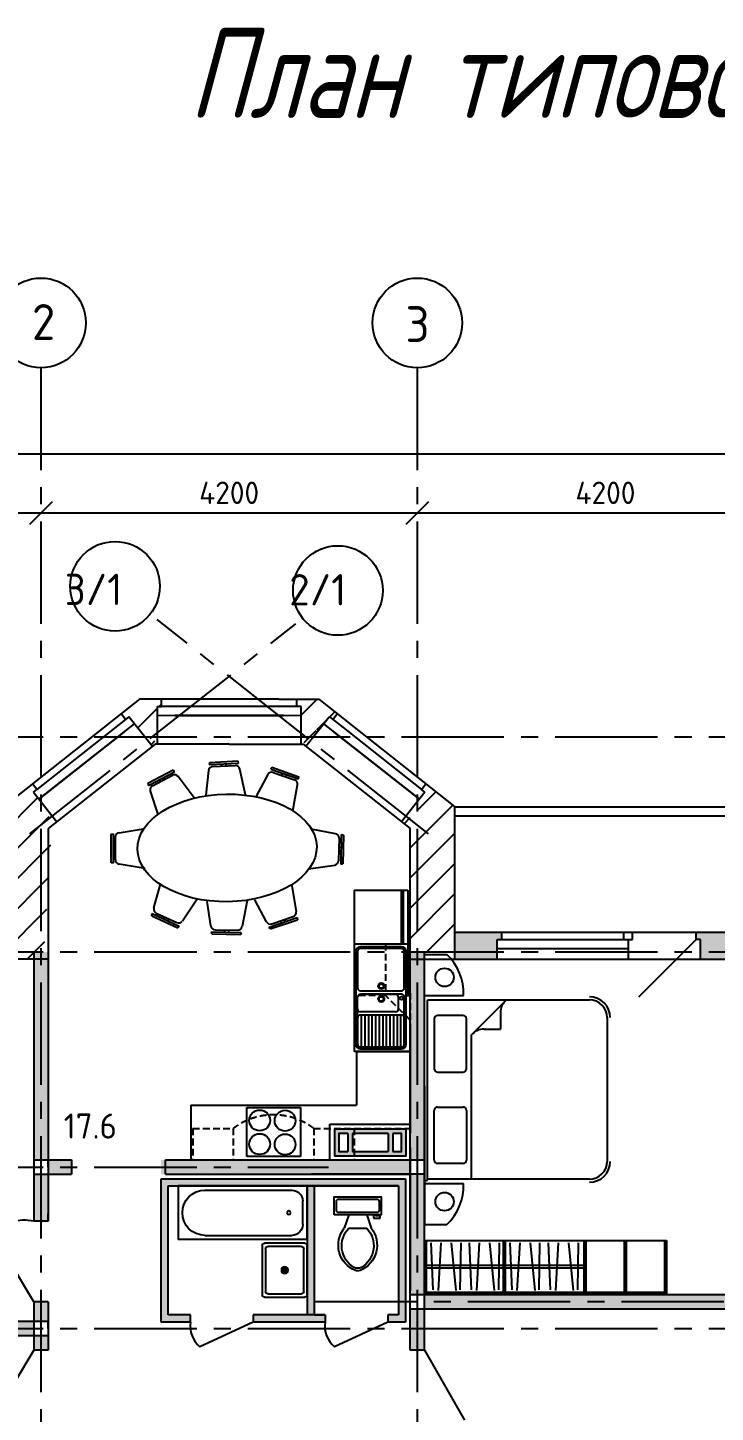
# Model space of a CAD drawing. Header units: millimetres. Extents: x -257254 to 390979, y -202328 to 355504.
# Drawn here: x 79481 to 87155, y 99340 to 114788 of the extents above; entities that cross this region are included whole.
import ezdxf

# ---------------------------------------------------------------- set-up
doc = ezdxf.new("R2010")
doc.units = ezdxf.units.MM
for name, pattern in [('CENTER2', [28.575, 19.05, -3.175, 3.175, -3.175]), ('DASHED', [70, 50, -20]), ('DASHED2', [0.375, 0.25, -0.125])]:
    doc.linetypes.add(name, pattern=pattern)
doc.layers.get('0').update_dxf_attribs({"lineweight": 25})
for name, color, linetype in [('MEBEL', 7, 'DASHED'), ('МЕБЕЛЬ', 104, 'Continuous'), ('Окна', 4, 'Continuous'), ('оси', 1, 'CENTER2')]:
    doc.layers.add(name, color=color, linetype=linetype)
doc.layers.add('Аннотации', color=3, linetype='Continuous', lineweight=15)
doc.styles.add('ATTR', font='romans.shx', dxfattribs={"width": 0.8, "height": 1})
doc.styles.get("Standard").update_dxf_attribs({"font": 'GOST_Common.ttf'})
doc.dimstyles.new('ISO-25', dxfattribs={"dimtxt": 250, "dimasz": 250, "dimexe": 1.25, "dimexo": 0.625, "dimgap": 100, "dimtad": 1, "dimdec": 0, "dimtxsty": 'Standard', "dimblk": 'OBLIQUE', "dimcen": 2.5, "dimadec": 0, "dimazin": 0, "dimtfac": 1, "dimtdec": 0, "dimtmove": 0, "dimatfit": 3, "dimfxl": 1, "dimarcsym": 0})

# ---------------------------------------------------------------- blocks, each defined once
blk = doc.blocks.new('_Oblique')
at = {"color": 0, "linetype": 'ByBlock', "lineweight": -2}
blk.add_line((-0.5, -0.5), (0.5, 0.5), dxfattribs=at)
blk = doc.blocks.new('*D8')
at = {"color": 0, "lineweight": -2, "ltscale": 50, "transparency": 16777216}
for p, q in [((75429, 109375), (75429, 109376)), ((75429, 109374), (79629, 109374)), ((79629, 109375), (79629, 109376))]:
    blk.add_line(p, q, dxfattribs=at)
at = {"color": 0, "lineweight": -2, "ltscale": 50, "transparency": 16777216, "xscale": 250, "yscale": 250, "zscale": 250, "rotation": 180}
blk.add_blockref('_Oblique', (75429, 109374), dxfattribs=at)
at = {"color": 0, "lineweight": -2, "ltscale": 50, "transparency": 16777216, "xscale": 250, "yscale": 250, "zscale": 250}
blk.add_blockref('_Oblique', (79629, 109374), dxfattribs=at)
at = {"color": 0, "ltscale": 50, "transparency": 16777216, "insert": (77529, 109599), "char_height": 250, "attachment_point": 5}
blk.add_mtext('4200', dxfattribs=at)
blk = doc.blocks.new('*D9')
at = {"color": 0, "lineweight": -2, "ltscale": 50, "transparency": 16777216}
for p, q in [((79629, 109375), (79629, 109376)), ((79629, 109374), (83829, 109374)), ((83829, 109375), (83829, 109376))]:
    blk.add_line(p, q, dxfattribs=at)
at = {"color": 0, "lineweight": -2, "ltscale": 50, "transparency": 16777216, "xscale": 250, "yscale": 250, "zscale": 250, "rotation": 180}
blk.add_blockref('_Oblique', (79629, 109374), dxfattribs=at)
at = {"color": 0, "lineweight": -2, "ltscale": 50, "transparency": 16777216, "xscale": 250, "yscale": 250, "zscale": 250}
blk.add_blockref('_Oblique', (83829, 109374), dxfattribs=at)
at = {"color": 0, "ltscale": 50, "transparency": 16777216, "insert": (81729, 109599), "char_height": 250, "attachment_point": 5}
blk.add_mtext('4200', dxfattribs=at)
blk = doc.blocks.new('*D10')
at = {"color": 0, "lineweight": -2, "ltscale": 50, "transparency": 16777216}
for p, q in [((83829, 109375), (83829, 109376)), ((83829, 109374), (88029, 109374)), ((88029, 109375), (88029, 109376))]:
    blk.add_line(p, q, dxfattribs=at)
at = {"color": 0, "lineweight": -2, "ltscale": 50, "transparency": 16777216, "xscale": 250, "yscale": 250, "zscale": 250, "rotation": 180}
blk.add_blockref('_Oblique', (83829, 109374), dxfattribs=at)
at = {"color": 0, "lineweight": -2, "ltscale": 50, "transparency": 16777216, "xscale": 250, "yscale": 250, "zscale": 250}
blk.add_blockref('_Oblique', (88029, 109374), dxfattribs=at)
at = {"color": 0, "ltscale": 50, "transparency": 16777216, "insert": (85929, 109599), "char_height": 250, "attachment_point": 5}
blk.add_mtext('4200', dxfattribs=at)
blk = doc.blocks.new('Tank Toilet 3 PV')
for p, q in [((9.5, -6), (9.5, -2)), ((-10, -8.5), (-8, -8.5)), ((-10, -9.5), (-10, -8.5)), ((-7, -9.5), (-10, -9.5)), ((-8, -8.5), (-8, -8)), ((-7, -8), (-7, -9.5)), ((-4, -8), (-6, -14)), ((4, -8), (6, -14)), ((4, -14), (-4, -14))]:
    blk.add_line(p, q)
blk.add_lwpolyline([(10.5, -8), (10.5, 0), (-10.5, 0), (-10.5, -8)], close=True)
for points in [[(-9.5, -2), (-9.5, -6)], [(8.5, -1), (-8.5, -1)], [(-8.5, -7), (8.5, -7)]]:
    blk.add_lwpolyline(points)
for centre, radius, start, end in [((-8.62, -1.88), 0.884, 81.8699, 188.1301), ((-8.62, -6.12), 0.884, 171.8699, 278.1301), ((8.62, -1.88), 0.884, 351.8699, 98.1301), ((8.62, -6.12), 0.884, 261.8699, 8.1301), ((3.52, -21.58), 12.17, 141.46911, 247.97143), ((4.2, -21.82), 11.33, 136.36773, 238.94682), ((-3.52, -21.58), 12.17, 292.02843, 38.53071), ((-4.2, -21.82), 11.33, 301.05301, 43.63209), ((0, -27.88), 4, 245.73182, 294.26817), ((0, -29), 4, 254.86053, 285.13947)]:
    blk.add_arc(centre, radius, start, end)
at = {"style": 'ATTR', "width": 0.8, "flags": 9}
blk.add_attdef('ESTCODE', (0, 0), '', height=0.000000846, dxfattribs=at)
blk = doc.blocks.new('A$C441F25BF')
at = {"layer": 'MEBEL', "linetype": 'ByBlock'}
for p, q in [((26, -1765), (26, 35)), ((26, 35), (776, 35)), ((776, -1765), (776, 35)), ((86, -340), (86, -1555)), ((716, -340), (716, -1555)), ((566, -1705), (236, -1705)), ((776, -1765), (26, -1765))]:
    blk.add_line(p, q, dxfattribs=at)
blk.add_circle((401, -1509), 25, dxfattribs=at)
for centre, radius, start, end in [((401, -340), 315, 0.001, 180.001), ((236, -1555), 150, 180.001, 270.001), ((566, -1555), 150, 270.001, 0.001)]:
    blk.add_arc(centre, radius, start, end, dxfattribs=at)
blk = doc.blocks.new('Utility Sink')
for p, q in [((-0.999995, -10), (1.000005, -10)), ((0.000005, -11), (0.000005, -9))]:
    blk.add_line(p, q)
for points in [[(-10.999995, 0), (10.999995, 0)], [(-11.999995, -19), (-11.999995, -1)], [(-10.499995, -17.5), (-10.499995, -2.5)], [(-9.499995, -1.5), (9.499995, -1.5)], [(10.499995, -2.5), (10.499995, -17.5)], [(11.999995, -1), (11.999995, -19)], [(9.499995, -18.5), (-9.499995, -18.5)], [(10.999995, -20), (-10.999995, -20)]]:
    blk.add_lwpolyline(points)
for radius in [1.5, 1]:
    blk.add_circle((0.000005, -10), radius)
for centre, start, end in [((-11.124995, -0.875), 81.8699, 188.1301), ((11.124995, -0.875), 351.8699, 98.1301), ((-9.624995, -2.375), 81.8699, 188.1301), ((9.624995, -2.375), 351.8699, 98.1301), ((-9.624995, -17.625), 171.8699, 278.1301), ((9.624995, -17.625), 261.8699, 8.130102), ((-11.124995, -19.125), 171.8699, 278.1301), ((11.124995, -19.125), 261.8699, 8.130102)]:
    blk.add_arc(centre, 0.883883, start, end)
at = {"style": 'ATTR', "width": 0.8, "flags": 9}
blk.add_attdef('ESTCODE', (0, 0), '', height=0.000048, dxfattribs=at)
blk = doc.blocks.new('вентблок')
for p, q in [((-250, 250), (-250, 50)), ((-200, 250), (-200, 50)), ((200, 250), (200, 50)), ((250, 250), (250, 50))]:
    blk.add_line(p, q)
blk.add_lwpolyline([(400, 300), (-400, 300), (-400, 0), (400, 0)], close=True)
for points in [[(-250, 250), (-350, 250), (-350, 50), (-250, 50)], [(200, 250), (-200, 250)], [(250, 50), (350, 50), (350, 250), (250, 250)], [(-200, 50), (200, 50)]]:
    blk.add_lwpolyline(points)
blk = doc.blocks.new('*D68')
at = {"color": 0, "lineweight": -2, "transparency": 16777216}
for p, q in [((75429, 110034), (75429, 110033)), ((75429, 110034), (101829, 110034)), ((101829, 109883), (101829, 110036))]:
    blk.add_line(p, q, dxfattribs=at)
at = {"color": 0, "lineweight": -2, "transparency": 16777216, "xscale": 250, "yscale": 250, "zscale": 250, "rotation": 180}
blk.add_blockref('_Oblique', (75429, 110034), dxfattribs=at)
at = {"color": 0, "lineweight": -2, "transparency": 16777216, "xscale": 250, "yscale": 250, "zscale": 250}
blk.add_blockref('_Oblique', (101829, 110034), dxfattribs=at)
at = {"color": 0, "transparency": 16777216, "insert": (88629, 110259), "char_height": 250, "attachment_point": 5}
blk.add_mtext('26400', dxfattribs=at)

msp = doc.modelspace()

# ---------------------------------------------------------------- hatches: boundary and pattern name
h = msp.add_hatch()
h.set_pattern_fill('LINE', color=256, scale=75, angle=45)
h.paths.add_polyline_path([(84269.1248, 96076.14076), (83829.02596, 96076.14076), (83829.02596, 95656.14076), (84319.02935, 95656.14076), (84319.04756, 95736.2669), (84269.04756, 95736.27826)])
h.paths.add_polyline_path([(84269.14298, 96156.14076), (83829.02596, 96156.14076), (83829.02596, 96076.14076), (84269.1248, 96076.14076)])
h.paths.add_polyline_path([(88029.02596, 96076.14076), (85179.12483, 96076.14076), (85179.04754, 95736.07144), (85129.04754, 95736.08281), (85129.02937, 95656.14076), (88029.02596, 95656.14076)])
h.paths.add_polyline_path([(88029.02596, 96156.14076), (85179.14301, 96156.14076), (85179.12483, 96076.14076), (88029.02596, 96076.14076)])
h.paths.add_polyline_path([(88641.31346, 96076.14076), (88029.02596, 96076.14076), (88029.02596, 95656.14076), (88641.31346, 95656.14076)])
h.paths.add_polyline_path([(88641.31346, 96156.14076), (88029.02596, 96156.14076), (88029.02596, 96076.14076), (88641.31346, 96076.14076)])
h.paths.add_polyline_path([(89829.02596, 96076.14076), (89541.31346, 96076.14076), (89541.31346, 95656.14076), (89829.02596, 95656.14076)])
h.paths.add_polyline_path([(90226.71928, 96076.14076), (89829.02596, 96076.14076), (89829.02596, 95656.14076), (90226.71928, 95656.14076)])
h.paths.add_polyline_path([(89829.02596, 96156.14076), (89541.31346, 96156.14076), (89541.31346, 96076.14076), (89829.02596, 96076.14076)])
h.paths.add_polyline_path([(90226.71928, 96156.14076), (89829.02596, 96156.14076), (89829.02596, 96076.14076), (90226.71928, 96076.14076)])
h.paths.add_polyline_path([(79756.60777, 105928.96897), (79543.96164, 106258.25342), (79583.19033, 106289.25519), (79533.41597, 106352.23814), (79209.02596, 106096.14076), (79209.02596, 104396.14076), (79661.44414, 104396.14076)])
h.paths.add_polyline_path([(80924.00783, 107216.15399), (80974.00783, 107216.14263), (80974.02601, 107296.14262), (80729.18573, 107296.2669), (80522.32176, 107133.0485), (80571.75307, 107070.49964), (80620.68613, 107089.2218), (80725.28447, 106956.86626), (80923.93055, 106876.14076), (80923.95264, 106973.3203)])
h.paths.add_polyline_path([(80923.93055, 106876.14076), (80715.5801, 106969.14588), (80870.41467, 106773.22297)])
h.paths.add_polyline_path([(82729.18573, 107296.01462), (82484.02586, 107295.96917), (82484.00768, 107215.96917), (82534.01677, 107215.95781), (82533.94275, 106970.25072), (82453.19725, 106876.14076), (82732.76744, 106956.86626), (82837.36578, 107089.2218), (82886.19019, 107070.36215), (82935.6215, 107132.91101)])
h.paths.add_polyline_path([(82742.47181, 106969.14588), (82533.93045, 106876.14076), (82586.46825, 106771.74376)])
h.paths.add_polyline_path([(84249.02596, 106096.14076), (83924.63594, 106352.23814), (83874.86158, 106289.25519), (83914.09027, 106258.25342), (83749.02596, 106150.61564), (83749.02596, 104476.14076), (84249.02596, 104476.14076)])
h.paths.add_polyline_path([(83829.02596, 106150.61564), (83653.86233, 105928.96897), (83749.02596, 105853.83979), (83829.02596, 105790.30438)])
h.paths.add_polyline_path([(88029.02596, 106150.61564), (87943.96164, 106258.25342), (87983.19033, 106289.25519), (87933.41597, 106352.23814), (87609.02596, 106096.14076), (87609.02596, 104396.14076), (88029.02596, 104396.14076)])
h.paths.add_polyline_path([(88029.02596, 106150.61564), (88029.02596, 105793.15046), (88202.98824, 105930.4891)])
h.paths.add_polyline_path([(88109.02596, 105856.30835), (88029.02596, 105793.15046), (88029.02596, 104476.14076), (88109.02596, 104476.14076)])
h.paths.add_polyline_path([(89324.01696, 107216.32372), (89374.00783, 107216.14263), (89374.02601, 107296.14262), (89129.18573, 107296.2669), (88922.43041, 107132.91101), (88971.86172, 107070.36215), (89010.98176, 107101.50141), (89115.5801, 106969.14588), (89323.93055, 106876.14076), (89323.94356, 106973.38678)])
h.paths.add_polyline_path([(89323.93055, 106876.14076), (89115.5801, 106969.14588), (89270.38232, 106773.2639)])
h.paths.add_polyline_path([(91129.18573, 107296.01462), (90884.02586, 107295.96917), (90884.00768, 107215.96917), (90933.99764, 107215.95781), (90933.9223, 106796.09531), (90929.80134, 106796.12169), (90938.04137, 106876.12169), (91132.76744, 106956.86626), (91237.36578, 107089.2218), (91286.29884, 107070.49964), (91335.73015, 107133.0485)])
h.paths.add_polyline_path([(91142.47181, 106969.14588), (90854.11139, 106876.14076), (90986.46825, 106771.74376)])
h.paths.add_polyline_path([(92649.02596, 106096.14076), (92324.63594, 106352.23814), (92274.86158, 106289.25519), (92314.09027, 106258.25342), (92229.02596, 106150.61564), (92229.02596, 104476.14076), (92649.02596, 104476.14076)])
h.paths.add_polyline_path([(92229.02596, 106150.61564), (92053.86233, 105928.96897), (92149.02596, 105853.83979), (92149.02596, 105847.33451), (92229.02596, 105784.17661)])
h.paths.add_polyline_path([(92229.02596, 105784.17661), (92149.02596, 105847.33451), (92149.02596, 104476.14076), (92229.02596, 104476.14076)])
h.paths.add_polyline_path([(98349.02596, 106016.14076), (98399.02596, 106016.14076), (98399.02596, 106096.14076), (96429.02596, 106096.14076), (96429.02596, 105676.14076), (98349.02596, 105676.14076)])
h.paths.add_polyline_path([(100629.02596, 106096.14076), (99809.02596, 106096.14076), (99809.02596, 106016.14076), (99859.02596, 106016.14076), (99859.02596, 105676.14076), (100629.02596, 105676.14076)])
h.paths.add_polyline_path([(101829.02596, 106096.14076), (100629.02596, 106096.14076), (100629.02596, 105676.14076), (101829.02596, 105676.14076)])
h.paths.add_polyline_path([(98349.02596, 105676.14076), (96429.02596, 105676.14076), (96429.02596, 105596.14076), (98349.02596, 105596.14076)])
h.paths.add_polyline_path([(101829.02596, 105676.14076), (100629.02596, 105676.14076), (100629.02596, 105597.83062), (101750.72754, 105597.83062), (101829.02596, 105597.56509)])
h.paths.add_polyline_path([(100629.02596, 105676.14076), (99859.02596, 105676.14076), (99859.02596, 105597.83062), (100629.02596, 105597.83062)])
h.paths.add_polyline_path([(102249.02596, 106096.14076), (101829.02596, 106096.14076), (101829.02596, 105676.14076), (102249.02596, 105676.14076)])
h.paths.add_polyline_path([(102249.02596, 105676.14076), (101829.02596, 105676.14076), (101829.02596, 105597.56509), (101829.02596, 105596.14076), (102249.02596, 105596.14076)])
h.paths.add_polyline_path([(102249.02596, 105596.14076), (101829.02596, 105596.14076), (101829.02596, 104476.14076), (102249.02596, 104476.14076)])
h.paths.add_polyline_path([(101829.02596, 105596.14076), (101749.02596, 105596.14076), (101749.02882, 104476.14076), (101829.02596, 104476.14076)])
h.paths.add_polyline_path([(102249.02596, 104476.14076), (101829.02596, 104476.14076), (101829.02596, 104096.05804), (102169.02596, 104096.05804), (102169.02596, 104046.05804), (102249.02596, 104046.05804)])
h.paths.add_polyline_path([(101829.02596, 104476.14076), (101749.02882, 104476.14076), (101749.0298, 104096.05804), (101829.02596, 104096.05804)])
h.paths.add_polyline_path([(102249.02596, 102036.05804), (102169.02596, 102036.05804), (102169.02596, 101986.05804), (101829.02596, 101986.05804), (101829.02596, 100276.14076), (102249.02596, 100276.14076)])
h.paths.add_polyline_path([(101829.02596, 101986.05804), (101749.0352, 101986.05804), (101749.03958, 100276.14076), (101829.02596, 100276.14076)])
h.paths.add_polyline_path([(102249.02596, 96496.14076), (100629.02596, 96496.14076), (100629.02596, 96076.14076), (102304.7226, 96076.14076), (102409.64482, 96159.6608), (102440.78451, 96120.5415), (102505.1206, 96171.75422)])
h.paths.add_polyline_path([(101946.34822, 96076.14076), (100629.02596, 96076.14076), (100629.02596, 95996.14076), (102009.50611, 95996.14076)])
h.paths.add_polyline_path([(102249.02596, 88096.14076), (100549.02596, 88096.14076), (100549.02596, 87676.14076), (102304.7226, 87676.14076), (102409.64482, 87759.6608), (102440.78451, 87720.5415), (102505.1206, 87771.75422)])
h.paths.add_polyline_path([(101947.32502, 87676.14076), (100549.02596, 87676.14076), (100549.02596, 87596.14076), (102006.72498, 87596.14076), (102082.94196, 87499.59926), (102085.24966, 87501.43622)])
h.paths.add_polyline_path([(103284.81847, 86782.39757), (103223.97279, 86733.96328), (103255.7447, 86695.90254), (103121.54533, 86589.07735), (103029.04309, 86381.39591), (103127.56161, 86381.37352), (103369.20895, 86381.3186), (103368.96475, 86331.31865), (103448.83861, 86331.3005), (103449.02596, 86576.14076)])
h.paths.add_polyline_path([(103121.08747, 86589.65671), (102927.08682, 86435.22859), (103029.04309, 86381.39591), (102948.91306, 86381.41412)])
h.paths.add_polyline_path([(103029.04309, 86381.39591), (103029.07144, 86381.3959), (103127.56161, 86381.37352)], flags=17)
h.paths.add_polyline_path([(103449.02596, 84576.14077), (103448.96139, 84821.29148), (103368.83525, 84821.32788), (103368.84303, 84771.31878), (102948.84304, 84771.41424), (103029.02596, 84771.39602), (103029.02596, 84826.14076), (103029.02596, 84749.72199), (103121.70078, 84563.40087), (103255.90014, 84456.57568), (103225.03236, 84417.80044), (103285.87804, 84369.36615)])
h.paths.add_polyline_path([(103029.02596, 84749.72199), (103029.02596, 84771.39602), (102927.24227, 84717.24964), (103121.24292, 84562.82152)])
h.paths.add_polyline_path([(102505.1206, 83380.52731), (102440.78451, 83431.74003), (102409.64482, 83392.62073), (102304.7226, 83476.14076), (100548.53891, 83476.14076), (100548.53891, 83056.14076), (102249.02596, 83056.14076)])
h.paths.add_polyline_path([(102085.24966, 83650.8453), (101947.32502, 83476.14076), (102304.7226, 83476.14076)])
h.paths.add_polyline_path([(102085.24966, 83650.8453), (102082.94196, 83652.68227), (102006.72498, 83556.14076), (100629.02596, 83556.14076), (100629.02596, 83476.14076), (101947.32502, 83476.14076)])
h.paths.add_polyline_path([(100629.02596, 79276.14076), (98229.02596, 79276.14076), (98229.02596, 78856.14076), (100629.02596, 78856.14076)])
h.paths.add_polyline_path([(98229.02596, 79276.14076), (96429.02596, 79276.14076), (96429.02596, 78856.14076), (98229.02596, 78856.14076)])
h.paths.add_polyline_path([(96429.02596, 79276.14076), (94329.02596, 79276.14076), (94329.02596, 78856.14076), (96429.02596, 78856.14076)])
h.paths.add_polyline_path([(94329.02596, 79276.14076), (92229.02596, 79276.14076), (92229.02596, 78856.14076), (94329.02596, 78856.14076)])
h.paths.add_polyline_path([(92229.02596, 79276.14076), (92009.02596, 79276.14076), (92009.02596, 78856.14076), (92229.02596, 78856.14076)])
h.paths.add_polyline_path([(92229.02596, 79356.14076), (92009.02596, 79356.14076), (92009.02596, 79276.14076), (92229.02596, 79276.14076)])
h.paths.add_polyline_path([(94329.02596, 79356.14076), (93429.02596, 79356.14076), (92229.02596, 79356.14076), (92229.02596, 79276.14076), (94329.02596, 79276.14076)])
h.paths.add_polyline_path([(96429.02596, 79356.14076), (94329.02596, 79356.14076), (94329.02596, 79276.14076), (96429.02596, 79276.14076)])
h.paths.add_polyline_path([(98229.02596, 79356.14076), (97748.89825, 79356.14076), (96509.02596, 79356.14076), (96429.02596, 79356.14076), (96429.02596, 79276.14076), (98229.02596, 79276.14076)])
h.paths.add_polyline_path([(100629.02596, 79356.14076), (98229.02596, 79356.14076), (98229.02596, 79276.14076), (100629.02596, 79276.14076)])
h = msp.add_hatch()
h.set_pattern_fill('AR-SAND', color=256, scale=5)
h.paths.add_polyline_path([(75429.02596, 104776.14076), (75509.02596, 104776.14076), (75509.02596, 104476.14076), (75429.02596, 104476.14076)])
h.paths.add_polyline_path([(76320.87311, 104616.14076), (76370.87311, 104616.14076), (76370.87311, 104696.14076), (75429.02596, 104696.14076), (75429.02596, 104396.14076), (76320.87311, 104396.14076)])
h.paths.add_polyline_path([(79209.02596, 104696.14076), (78540.87311, 104696.14076), (78540.87311, 104616.14076), (78590.87311, 104616.14076), (78590.87311, 104396.14076), (79209.02596, 104396.14076)])
h.paths.add_polyline_path([(84720.87311, 104616.14076), (84770.87311, 104616.14076), (84770.87311, 104696.14076), (84249.02596, 104696.14076), (84249.02596, 104396.14076), (84720.87311, 104396.14076)])
h.paths.add_polyline_path([(87609.02596, 104696.14076), (86940.87311, 104696.14076), (86940.87311, 104616.14076), (86990.87311, 104616.14076), (86990.87311, 104396.14076), (87609.02596, 104396.14076)])
h.paths.add_polyline_path([(93139.02596, 104616.14076), (93189.02596, 104616.14076), (93189.02596, 104696.14076), (92649.02596, 104696.14076), (92649.02596, 104476.14076), (93139.02596, 104476.14076)])
h.paths.add_polyline_path([(96349.02596, 104696.14076), (95359.02596, 104696.14076), (95359.02596, 104616.14076), (95409.02596, 104616.14076), (95409.02596, 104401.14076), (96349.02596, 104391.14076)])
h.paths.add_polyline_path([(100849.02596, 100196.14076), (100549.02596, 100196.20665), (100549.02596, 99271.39492), (100849.02596, 99271.39492), (100849.02596, 99221.39492), (100849.02596, 99856.14076)])
at = {"ltscale": 50}
h = msp.add_hatch(color=256, dxfattribs=at)
h.dxf.hatch_style = 1
h.paths.add_polyline_path([(79629.02596, 104476.14076), (79549.02596, 104476.14076), (79549.02596, 102156.14076), (79629.02596, 102156.14076)])
h.paths.add_polyline_path([(79709.02596, 104476.14076), (79629.02596, 104476.14076), (79629.02596, 102156.14076), (79709.02596, 102156.14076)])
h.paths.add_polyline_path([(79969.02596, 102156.14076), (79709.02596, 102156.14076), (79709.02596, 102076.14076), (79969.02596, 102076.14076)])
h.paths.add_polyline_path([(79969.02596, 102076.14076), (79709.02596, 102076.14076), (79709.02596, 101996.14076), (79969.02596, 101996.14076)])
h.paths.add_polyline_path([(79629.02596, 101996.14076), (79549.02596, 101996.14076), (79549.02596, 101470.90529), (79629.02596, 101470.90529)])
h.paths.add_polyline_path([(79709.02596, 101996.14076), (79629.02596, 101996.14076), (79629.02596, 101470.90529), (79709.02596, 101470.90529)])
h.paths.add_polyline_path([(83749.02596, 102156.14076), (80969.02596, 102156.14076), (80969.02596, 101996.14076), (83749.02596, 101996.14076)])
h.paths.add_polyline_path([(83909.02596, 104476.14076), (83829.02596, 104476.14076), (83829.02596, 102156.14076), (83909.02596, 102156.14076)])
h.paths.add_polyline_path([(83829.02596, 104476.14076), (83749.02596, 104476.14076), (83749.02596, 104396.14076), (83749.02596, 102156.14076), (83829.02596, 102156.14076)])
h.paths.add_polyline_path([(83829.02596, 100196.14076), (83749.02596, 100196.14076), (83749.02596, 100035.019), (83829.02596, 100035.019)])
h.paths.add_polyline_path([(83909.02596, 100196.14076), (83829.02596, 100196.14076), (83829.02596, 100035.019), (83909.02596, 100035.019)])
h.paths.add_polyline_path([(79549.02596, 100356.14076), (75509.02596, 100356.14076), (75509.02596, 100276.14076), (79549.02596, 100276.14076)])
h.paths.add_polyline_path([(79549.02596, 100276.14076), (75509.02596, 100276.14076), (75509.02596, 100196.14076), (79549.02596, 100196.14076)])
h.paths.add_polyline_path([(79629.02596, 100570.90529), (79549.02596, 100570.90529), (79549.02596, 100356.14076), (79629.02596, 100356.14076)])
h.paths.add_polyline_path([(79709.02596, 100570.90529), (79629.02596, 100570.90529), (79629.02596, 100356.14076), (79709.02596, 100356.14076)])
h.paths.add_polyline_path([(79629.02596, 100196.14076), (79549.02596, 100196.14076), (79549.02596, 100033.78106), (79629.02596, 100033.78106)])
h.paths.add_polyline_path([(79709.02596, 100196.14076), (79629.02596, 100196.14076), (79629.02596, 100033.78106), (79709.02596, 100033.78106)])
h.paths.add_polyline_path([(83749.02596, 100276.14076), (83749.02596, 100356.14076), (83909.02596, 100356.14076), (83909.02596, 100276.14076)])
h.paths.add_polyline_path([(83749.02596, 100196.14076), (83749.02596, 100276.14076), (83909.02596, 100276.14076), (83909.02596, 100196.14076)])
h.paths.add_polyline_path([(83749.02596, 100656.14076), (83829.02596, 100656.14076), (83829.02596, 101996.14076), (83749.02596, 101996.14076)])
h.paths.add_polyline_path([(83829.02596, 100496.14076), (83749.02596, 100496.14076), (83749.02596, 100356.14076), (83829.02596, 100356.14076)])
h.paths.add_polyline_path([(83829.02596, 100656.14076), (83909.02596, 100656.14076), (83909.02596, 101996.14076), (83829.02596, 101996.14076)])
h.paths.add_polyline_path([(83909.02596, 100496.14076), (83829.02596, 100496.14076), (83829.02596, 100356.14076), (83909.02596, 100356.14076)])
h = msp.add_hatch(color=256)
h.dxf.hatch_style = 1
h.paths.add_polyline_path([(83124.58173, 102499.84749), (82904.23271, 102499.84749), (82904.23271, 102199.84749), (83124.58173, 102199.84749), (83124.58173, 102249.84749), (83104.23271, 102249.84749), (83104.23271, 102449.84749), (83124.58173, 102449.84749)])
h.paths.add_polyline_path([(83054.23271, 102449.84749), (83054.23271, 102249.84749), (82954.23271, 102249.84749), (82954.23271, 102449.84749)], flags=16)
h.paths.add_polyline_path([(83704.23271, 102499.84749), (83124.58173, 102499.84749), (83124.58173, 102449.84749), (83504.23271, 102449.84749), (83504.23271, 102249.84749), (83124.58173, 102249.84749), (83124.58173, 102199.84749), (83704.23271, 102199.84749)])
h.paths.add_polyline_path([(83554.23271, 102449.84749), (83654.23271, 102449.84749), (83654.23271, 102249.84749), (83554.23271, 102249.84749)], flags=16)
h = msp.add_hatch(color=256)
h.dxf.hatch_style = 1
h.paths.add_polyline_path([(81049.02596, 101866.14076), (81159.02595, 101866.14076), (81159.02596, 101866.1659), (82599.02596, 101866.14076), (83619.02596, 101866.14076), (83619.02596, 100426.14076), (83499.02596, 100426.14076), (83499.02596, 100346.14076), (83699.02596, 100346.14076), (83699.02596, 101946.14076), (80969.02596, 101946.14076), (80969.02596, 100346.14076), (81296.86276, 100346.14076), (81296.86276, 100426.14076), (81049.02596, 100426.14076)])
h = msp.add_hatch(color=256)
h.dxf.hatch_style = 1
h.paths.add_polyline_path([(82679.02596, 101866.14076), (82599.02596, 101866.14076), (82599.02596, 101207.42401, -0.0710679055), (82599.02596, 101201.174), (82599.02596, 100651.17426, -0.0710679055), (82599.02596, 100644.92425), (82599.02596, 100426.14076), (82679.02596, 100426.14076)])
h.paths.add_polyline_path([(82799.02596, 100426.14076), (82679.02596, 100426.14076), (81996.86276, 100426.14076), (81996.86276, 100346.14076), (82799.02596, 100346.14076)])
h = msp.add_hatch(color=256)
h.dxf.hatch_style = 1
h.paths.add_polyline_path([(87949.02596, 100656.14076), (83909.02596, 100656.14076), (83909.02596, 100576.14076), (87949.02596, 100576.14076)])
h.paths.add_polyline_path([(87949.02596, 100576.14076), (83909.02596, 100576.14076), (83909.02596, 100496.14076), (87949.02596, 100496.14076)])

# ---------------------------------------------------------------- linework, layer by layer
at = {"ltscale": 20}
for p, q in [((80729.18573, 107296.2669), (79209.02596, 106096.14076)), ((82729.18573, 107296.01462), (84249.02596, 106096.14076)), ((80902.60718, 106796.14076), (79709.02596, 105853.83979)), ((81729.02596, 106796.14076), (80902.60718, 106796.14076)), ((81729.02596, 106796.14076), (82554.53059, 106796.14076)), ((82554.53059, 106796.14076), (83749.02596, 105853.83979)), ((84249.02596, 104396.14076), (84249.02596, 106096.14076)), ((84249.02596, 106096.14076), (87609.02596, 106096.14076)), ((84249.02596, 105996.14076), (87609.02596, 105996.14076)), ((79709.02596, 105853.83979), (79709.02596, 101470.90529)), ((83749.02596, 104396.14076), (83749.02596, 105853.83979)), ((84249.02596, 104696.14076), (84249.02596, 105696.14076)), ((84249.02596, 104696.14076), (86679.02596, 104696.14076)), ((86940.87311, 104696.14076), (87609.02596, 104696.14076)), ((79549.02596, 104476.14076), (79549.02596, 101470.90529)), ((83909.02596, 100035.019), (83909.02596, 104476.14076)), ((79709.02596, 104396.14076), (78690.87311, 104396.14076)), ((83749.02596, 104396.14076), (86679.02596, 104396.14076)), ((83749.02596, 100035.019), (83749.02596, 104396.14076)), ((86990.87311, 104396.14076), (88109.02596, 104396.14076)), ((79549.02596, 100570.90529), (79549.02596, 100033.78106)), ((79709.02596, 100570.90529), (79709.02596, 100033.78106)), ((83749.02596, 100656.14076), (88329.02596, 100656.14076)), ((83749.02596, 100496.14076), (88329.02596, 100496.14076)), ((75509.02596, 100356.14076), (79709.02596, 100356.14076)), ((79709.02596, 100276.14076), (79709.02596, 100356.14076)), ((75509.02596, 100196.14076), (79709.02596, 100196.14076))]:
    msp.add_line(p, q, dxfattribs=at)
for p, q in [((81174.02597, 107296.2669), (80729.18573, 107296.2669)), ((82284.02594, 107296.01462), (82729.18573, 107296.01462)), ((82854.23271, 102156.14076), (82854.23271, 102556.14076)), ((82854.23271, 102556.14076), (83749.02596, 102556.14076)), ((79969.02596, 102156.14076), (79969.02596, 101996.14076)), ((80969.02596, 101946.14076), (83699.02596, 101946.14076)), ((83699.02596, 101946.14076), (83699.02596, 100346.14076)), ((79549.02596, 100570.90529), (79086.44595, 101342.92843)), ((79549.02596, 100033.78106), (79086.44595, 99261.75792)), ((83909.02596, 100035.019), (84356.41377, 99254.09382))]:
    msp.add_line(p, q)
at = {"ltscale": 50}
for p, q in [((80923.98514, 107116.32373), (82533.98495, 107115.95781)), ((81123.98506, 107116.27827), (82333.98503, 107116.00327)), ((79605.96518, 106179.79604), (80672.9853, 107023.04403)), ((79605.96518, 106179.79604), (80555.29949, 106930.03892)), ((83852.08673, 106179.79604), (82785.06661, 107023.04403)), ((83852.08673, 106179.79604), (82902.75242, 106930.03892)), ((83749.02596, 102296.14076), (83749.02596, 100696.14076)), ((79549.02596, 102156.14076), (79969.02596, 102156.14076)), ((79709.02596, 102076.14076), (79709.02596, 102156.14076)), ((81019.02596, 102156.14076), (83909.02596, 102156.14076)), ((81019.02596, 101996.14076), (81019.02596, 102156.14076)), ((79549.02596, 101996.14076), (79969.02596, 101996.14076)), ((81019.02596, 101996.14076), (83749.02596, 101996.14076)), ((81019.02596, 101996.14076), (83749.02596, 101996.14076)), ((81054.8947, 101996.14076), (83749.02596, 101996.14076)), ((83909.02596, 101996.14076), (82649.02596, 101996.14076)), ((80969.02596, 100346.14076), (80969.02596, 101946.14076)), ((81049.02596, 101866.14076), (83619.02596, 101866.14076)), ((81049.02596, 100426.14076), (81049.02596, 101866.14076)), ((83619.02596, 101866.14076), (82599.02596, 101866.14076)), ((82599.02596, 101866.14076), (82599.02596, 100426.14076)), ((82679.02596, 101866.14076), (82679.02596, 100426.14076)), ((83619.02596, 101866.14076), (83619.02596, 100426.14076)), ((79709.02596, 101476.14076), (79709.02596, 101556.14076)), ((79709.02596, 101470.90529), (79549.02596, 101470.90529)), ((79709.02596, 100570.90529), (79549.02596, 100570.90529)), ((81296.86276, 100426.14076), (81049.02596, 100426.14076)), ((81296.86276, 100346.14076), (81296.86276, 100426.14076)), ((82799.02596, 100426.14076), (81996.86276, 100426.14076)), ((81996.86276, 100426.14076), (81996.86276, 100346.14076)), ((82679.02596, 100426.14076), (82789.02596, 100426.14076)), ((82679.02596, 100426.14076), (82799.02596, 100426.14076)), ((82799.02596, 100426.14076), (82799.02596, 100346.14076)), ((83619.02596, 100426.14076), (83499.02596, 100426.14076)), ((83499.02596, 100426.14076), (83499.02596, 100346.14076)), ((81296.86276, 100346.14076), (80969.02596, 100346.14076)), ((81996.86276, 100346.14076), (81402.98249, 100069.20985)), ((82799.02596, 100346.14076), (81996.86276, 100346.14076)), ((83499.02596, 100346.14076), (82905.14569, 100069.20985)), ((83699.02596, 100346.14076), (83499.02596, 100346.14076)), ((79709.02596, 100033.78106), (79549.02596, 100033.78106)), ((83909.02596, 100035.019), (83749.02596, 100035.019))]:
    msp.add_line(p, q, dxfattribs=at)
for centre in [(79629.02596, 111494.86086), (83829.02596, 111494.86086), (80455.84846, 108556.02709), (82942.76294, 108509.10037)]:
    msp.add_circle(centre, 500, dxfattribs=at)
for centre, radius, start, end in [((79439.6022, 100966.42399), 516.2121, 77.761917542, 133.167235612), ((81604.62355, 100305.27652), 310.4619, 172.436551766, 229.497043509), ((83106.78674, 100305.27652), 310.4619, 172.436551766, 229.497043509)]:
    msp.add_arc(centre, radius, start, end)
at = {"layer": 'МЕБЕЛЬ'}
for p, q in [((81508.87958, 106590.80521), (81829.5129, 106606.833)), ((81833.54993, 106582.5763), (81828.33744, 106606.54596)), ((80820.17417, 106357.7983), (81104.70237, 106506.48023)), ((80827.82864, 106334.49329), (81119.46363, 106486.88891)), ((80873.01282, 106330.79965), (81096.69518, 106447.68622)), ((81118.51602, 106486.13649), (81103.75476, 106505.7278)), ((81498.46059, 106499.99639), (81467.15375, 106227.13513)), ((81508.87958, 106590.80521), (81506.08348, 106566.43522)), ((81506.08348, 106566.43522), (81834.72539, 106582.86334)), ((81545.57941, 106544.17932), (81797.64586, 106556.7796)), ((81647.44281, 106549.27126), (81646.23461, 106573.44108)), ((81695.78246, 106551.68766), (81694.57426, 106575.85748)), ((82160.86839, 106457.00691), (82029.05423, 106216.05376)), ((82204.73642, 106537.19663), (82192.96374, 106515.67644)), ((82192.96374, 106515.67644), (82503.5728, 106407.06058)), ((82204.73642, 106537.19663), (82507.77632, 106431.2276)), ((82221.16248, 106480.17878), (82459.39784, 106396.87104)), ((82317.43656, 106446.51301), (82325.42466, 106469.35662)), ((82363.12377, 106430.5368), (82371.11187, 106453.38041)), ((81006.30217, 106400.4508), (80995.0943, 106421.89897)), ((82502.37582, 106407.23762), (82506.57934, 106431.40464)), ((80848.6967, 106270.95787), (80934.40088, 106010.02074)), ((80499.78573, 105805.86845), (80770.65335, 105851.30103)), ((82914.80324, 105795.66602), (82644.77336, 105845.83826)), ((80409.6404, 105790.7484), (80433.83233, 105794.8061)), ((80409.6404, 105790.7484), (80410.2827, 105469.71537)), ((80433.83233, 105794.8061), (80434.49067, 105465.7545)), ((80458.10898, 105756.51906), (80458.61393, 105504.13837)), ((82955.60879, 105745.59387), (82950.68125, 105493.26079)), ((82980.55265, 105783.44961), (82974.12817, 105454.46007)), ((83004.66976, 105778.96859), (82980.55265, 105783.44961)), ((83004.66976, 105778.96859), (82998.40183, 105457.99612)), ((80458.31304, 105654.52867), (80434.11309, 105654.48025)), ((80458.40987, 105606.12877), (80434.20992, 105606.08035)), ((82952.67254, 105595.23194), (82976.86792, 105594.75945)), ((82953.61751, 105643.62271), (82977.8129, 105643.15023)), ((80434.71629, 105466.94328), (80410.50832, 105470.90415)), ((82973.92341, 105455.65262), (82998.19708, 105459.18867)), ((80889.02013, 104968.74372), (80962.52339, 105233.37679)), ((82144.4448, 104813.53159), (82015.39571, 105055.97689)), ((83124.02596, 105166.94896), (83724.02596, 105166.94896)), ((83124.02596, 105166.94896), (83124.02596, 103366.94896)), ((83647.85774, 105174.57234), (83647.85774, 104566.94896)), ((83670.70819, 105174.57234), (83670.70819, 104566.94896)), ((83724.02596, 105166.94896), (83724.02596, 103977.75716)), ((80864.55809, 104880.67327), (80871.12287, 104904.30837)), ((80871.12287, 104904.30837), (81169.5155, 104765.61003)), ((80916.08698, 104910.09477), (81144.95241, 104803.71393)), ((81524.16805, 104767.4141), (81484.77953, 105039.22641)), ((80864.55809, 104880.67327), (81155.67926, 104745.35483)), ((81008.57454, 104867.10486), (80998.37403, 104845.15971)), ((81052.46484, 104846.70384), (81042.26434, 104824.75869)), ((81168.534, 104766.31767), (81154.69776, 104746.06247)), ((82175.86688, 104754.49873), (82487.69815, 104859.55419)), ((82187.39261, 104732.84528), (82175.86688, 104754.49873)), ((82187.39261, 104732.84528), (82491.62494, 104835.34067)), ((82204.46987, 104789.67149), (82443.64266, 104870.24842)), ((82301.12277, 104822.2337), (82308.84903, 104799.30021)), ((82346.98975, 104837.68621), (82354.71601, 104814.75272)), ((82486.49923, 104859.39086), (82490.42601, 104835.17734)), ((81533.75874, 104701.23068), (81862.74338, 104694.56019)), ((81537.27663, 104676.95438), (81533.75874, 104701.23068)), ((81537.27663, 104676.95438), (81858.24433, 104670.44644)), ((81572.57697, 104724.64858), (81824.9063, 104719.53235)), ((81674.54661, 104722.58104), (81674.05603, 104698.38602)), ((81722.93667, 104721.59989), (81722.44609, 104697.40486)), ((81861.55992, 104694.81223), (81857.06087, 104670.69848)), ((83124.02596, 104566.94896), (83724.02596, 104566.94896)), ((83143.17595, 104484.31607), (83143.17595, 103446.4641)), ((83163.17595, 104484.31607), (83163.17595, 104073.71224)), ((83653.17595, 104534.31607), (83193.17595, 104534.31607)), ((83653.17595, 104514.31607), (83193.17595, 104514.31607)), ((83683.17595, 104073.71224), (83683.17595, 104484.31607)), ((83703.17595, 103446.4641), (83703.17595, 104484.31607)), ((83163.17595, 103741.72421), (83163.17595, 103974.61182)), ((83193.17595, 104043.71224), (83653.17595, 104043.71224)), ((83193.17595, 104004.61182), (83586.95277, 104004.61182)), ((83653.17595, 104004.61182), (83193.17595, 104004.61182)), ((83616.95277, 103974.61182), (83616.95277, 103837.91918)), ((83683.17595, 103679.5847), (83683.17595, 103974.61182)), ((83163.17595, 103741.72421), (83163.17595, 103446.69708)), ((83586.95277, 103807.91918), (83193.17595, 103807.91918)), ((83653.17595, 103771.72421), (83193.17595, 103771.72421)), ((83203.17595, 103771.72421), (83203.17595, 103416.69708)), ((83243.17595, 103771.72421), (83243.17595, 103416.69708)), ((83283.17595, 103771.72421), (83283.17595, 103416.69708)), ((83323.17595, 103771.72421), (83323.17595, 103416.69708)), ((83363.17595, 103771.72421), (83363.17595, 103416.69708)), ((83403.17595, 103771.72421), (83403.17595, 103416.69708)), ((83443.17595, 103771.72421), (83443.17595, 103416.69708)), ((83483.17595, 103771.72421), (83483.17595, 103416.69708)), ((83523.17595, 103771.72421), (83523.17595, 103416.69708)), ((83563.17595, 103771.72421), (83563.17595, 103416.69708)), ((83603.17595, 103771.72421), (83603.17595, 103416.69708)), ((83643.17595, 103771.72421), (83643.17595, 103416.69708)), ((83683.17595, 103446.69708), (83683.17595, 103741.72421)), ((83749.58173, 103666.94896), (83749.02596, 102456.14076)), ((83149.58173, 103366.94896), (83124.02596, 103366.94896)), ((83149.58173, 103376.14076), (83149.58173, 102766.94896)), ((83749.58173, 103366.94896), (83149.58173, 103366.94896)), ((83749.58173, 103366.94896), (83149.58173, 103366.94896)), ((83149.58173, 103366.94896), (83749.58173, 103366.94896)), ((83193.17595, 103416.69708), (83653.17595, 103416.69708)), ((83193.17595, 103396.4641), (83653.17595, 103396.4641)), ((83909.02596, 102977.52378), (83909.02596, 101433.81588)), ((81299.58173, 102766.94896), (83149.58173, 102766.94896)), ((81299.58173, 102766.94896), (81299.58173, 102156.14076)), ((81924.58173, 102740.46717), (82524.58173, 102740.46717)), ((81924.58173, 102193.43075), (81924.58173, 102740.46717)), ((82524.58173, 102740.46717), (82524.58173, 102193.43075)), ((82524.58173, 102193.43075), (81924.58173, 102193.43075)), ((83909.02596, 101256.14076), (86609.02596, 101256.14076)), ((83909.02596, 101256.14076), (83909.02596, 100656.14076)), ((83929.02596, 101256.14076), (83929.02596, 100676.14076)), ((84006.32508, 100708.27102), (83983.32636, 101230.01962)), ((84090.65374, 101230.01962), (84059.98885, 100700.59828)), ((84205.64746, 101230.01962), (84259.31123, 100700.59828)), ((84312.97484, 101230.01962), (84305.30866, 100708.27102)), ((84435.63474, 100708.27102), (84412.63603, 101230.01962)), ((84519.9634, 101230.01962), (84489.29851, 100700.59828)), ((84634.95713, 101230.01962), (84688.6209, 100700.59828)), ((84742.2845, 101230.01962), (84734.61832, 100708.27102)), ((84789.02596, 101256.14076), (84789.02596, 100656.14076)), ((84809.02596, 101256.14076), (84809.02596, 100676.14076)), ((84887.94328, 100708.27102), (84864.94457, 101230.01962)), ((84972.27195, 101230.01962), (84941.60706, 100700.59828)), ((85087.26567, 101230.01962), (85140.92944, 100700.59828)), ((85194.59305, 101230.01962), (85186.92686, 100708.27102)), ((85317.25295, 100708.27102), (85294.25424, 101230.01962)), ((85401.58161, 101230.01962), (85370.91672, 100700.59828)), ((85516.57534, 101230.01962), (85570.23911, 100700.59828)), ((85623.90271, 101230.01962), (85616.23653, 100708.27102)), ((85689.02596, 101256.14076), (85689.02596, 100656.14076)), ((85709.02596, 101256.14076), (85709.02596, 100676.14076)), ((86139.02596, 101256.14076), (86139.02596, 100676.14076)), ((86159.02596, 101256.14076), (86159.02596, 100656.14076)), ((86589.02596, 101256.14076), (86589.02596, 100676.14076)), ((86609.02596, 101256.14076), (86609.02596, 100656.14076)), ((84789.02596, 100976.42519), (83909.02596, 100976.42519)), ((84789.02596, 100947.82676), (83909.02596, 100947.82676)), ((85689.02596, 100976.42519), (84809.02596, 100976.42519)), ((85689.02596, 100947.82676), (84809.02596, 100947.82676)), ((86609.02596, 100676.14076), (83909.02596, 100676.14076)), ((86609.02596, 100656.14076), (83909.02596, 100656.14076)), ((84359.02596, 100676.14076), (84359.02596, 100656.14076)), ((85259.02596, 100676.14076), (85259.02596, 100656.14076))]:
    msp.add_line(p, q, dxfattribs=at)
at = {"layer": 'МЕБЕЛЬ', "ltscale": 300}
for p, q in [((81911.71779, 106228.81404), (81848.936, 106517.51593)), ((81337.49821, 106197.51086), (81159.7066, 106433.47797)), ((82441.48367, 106050.09605), (82492.11291, 106341.1751)), ((80792.06011, 105407.2495), (80500.4878, 105454.95614)), ((82615.5884, 105402.23005), (82907.95194, 105444.8199)), ((82429.69668, 105217.20565), (82476.99273, 104925.56646)), ((81373.88683, 105064.79409), (81207.23662, 104820.83088)), ((81929.19768, 105050.73791), (81875.00895, 104760.30045))]:
    msp.add_line(p, q, dxfattribs=at)
at = {"layer": 'МЕБЕЛЬ', "linetype": 'DASHED2', "ltscale": 300}
for p, q in [((83474.02596, 104566.94896), (83474.02596, 103990.51898)), ((83474.02596, 103990.51898), (83124.02596, 103990.51898)), ((83749.02596, 103716.94896), (83474.02596, 103990.51898)), ((83749.02596, 104016.94896), (83749.02596, 103666.94896)), ((81324.58173, 102506.14076), (81774.58173, 102506.14076)), ((81324.58173, 102506.14076), (81324.58173, 102156.14076)), ((81774.58173, 102506.14076), (81774.58173, 102156.14076)), ((82674.58173, 102506.14076), (82674.58173, 102156.14076)), ((82674.58173, 102506.14076), (83749.58173, 102506.14076)), ((83124.58173, 102506.14076), (83124.58173, 102156.14076))]:
    msp.add_line(p, q, dxfattribs=at)
at = {"layer": 'МЕБЕЛЬ', "linetype": 'Continuous'}
for p, q in [((83909.02596, 104448.71196), (84158.50925, 104448.71196)), ((83909.02596, 101433.81588), (84158.50925, 101433.81588))]:
    msp.add_line(p, q, dxfattribs=at)
at = {"layer": 'МЕБЕЛЬ', "color": 33, "linetype": 'Continuous'}
for p, q in [((83909.02596, 103991.43246), (83909.02596, 104448.71196)), ((83909.02596, 101891.09538), (83909.02596, 101433.81588))]:
    msp.add_line(p, q, dxfattribs=at)
at = {"layer": 'МЕБЕЛЬ', "linetype": 'Continuous', "ltscale": 800}
for p, q in [((83909.02596, 103991.43246), (84344.4089, 103991.43246)), ((83943.9067, 101943.56638), (83943.9067, 103943.56638)), ((84430.67785, 103546.21271), (84825.72906, 103941.26392)), ((84755.78352, 103798.22723), (84755.78352, 103616.15826)), ((84430.67785, 103546.21271), (84430.67785, 102941.26392)), ((84573.71454, 103616.15826), (84755.78352, 103616.15826)), ((84430.67785, 102941.26392), (84430.67785, 101941.26392)), ((83909.02596, 101891.09538), (84344.4089, 101891.09538))]:
    msp.add_line(p, q, dxfattribs=at)
at = {"layer": 'МЕБЕЛЬ', "color": 33, "linetype": 'Continuous', "ltscale": 800}
msp.add_line((83909.02596, 101943.56638), (83909.02596, 103943.56638), dxfattribs=at)
at = {"layer": 'МЕБЕЛЬ', "linetype": 'Continuous', "ltscale": 55}
for p, q in [((83947.22252, 103941.26392), (85749.53366, 103941.26392)), ((85947.22252, 103743.57506), (85947.22252, 102138.95279)), ((85749.53366, 101941.26392), (83947.22252, 101941.26392))]:
    msp.add_line(p, q, dxfattribs=at)
at = {"layer": 'МЕБЕЛЬ', "linetype": 'Continuous'}
for points in [[(84017.73764, 103728.99103), (84017.73764, 103173.94688)], [(84340.83318, 103766.71817), (84055.46479, 103766.71817)], [(84378.56032, 103173.94688), (84378.56032, 103728.99103)], [(84055.46479, 103136.21973), (84340.83318, 103136.21973)], [(84055.46479, 102746.30811), (84340.83318, 102746.30811)], [(84017.73764, 102153.53681), (84017.73764, 102708.58096)], [(84378.56032, 102708.58096), (84378.56032, 102153.53681)], [(84340.83318, 102115.80967), (84055.46479, 102115.80967)]]:
    msp.add_lwpolyline(points, dxfattribs=at)
at = {"layer": 'МЕБЕЛЬ', "linetype": 'Continuous', "ltscale": 55}
for centre in [(84133.10196, 104192.12168), (84133.10196, 101690.40616)]:
    msp.add_circle(centre, 102.43432, dxfattribs=at)
at = {"layer": 'МЕБЕЛЬ'}
for centre, radius in [((83426.26159, 104095.432), 34.70216), ((83426.26159, 103951.82622), 34.70216), ((83426.26159, 104095.432), 24.70216), ((83426.26159, 103951.82622), 24.70216), ((83650.75492, 103962.33427), 18.39536), ((82069.64261, 102597.01304), 115.94064), ((82353.07852, 102593.39338), 115.94064), ((82069.76472, 102332.13764), 115.94064), ((82353.20064, 102328.51798), 115.94064)]:
    msp.add_circle(centre, radius, dxfattribs=at)
at = {"layer": 'МЕБЕЛЬ', "ltscale": 400}
for centre, start, end in [((81118.87536, 106402.67484), 36.996536907, 117.589589772), ((81548.07256, 106494.30414), 92.861714562, 173.454767427), ((81798.96356, 106506.61738), 12.268661696, 92.861714562), ((82204.67878, 106433.0403), 70.725946677, 151.318999542), ((82441.71716, 106349.90959), 350.132893813, 70.725946677), ((80508.04634, 105756.61897), 99.521579429, 180.114632294), ((82905.68086, 105746.56886), 358.881273678, 79.474326543), ((80508.7769, 105505.42706), 180.114632294, 260.707685158), ((82900.54856, 105495.42833), 278.288220812, 358.881273678), ((80937.13604, 104955.37927), 164.477081656, 245.07013452), ((82426.50036, 104917.40906), 288.618589066, 9.211641931), ((81165.01997, 104849.70608), 245.07013452, 325.663187384), ((81573.5893, 104774.57577), 188.245377731, 268.838430596), ((81824.73517, 104769.71158), 268.838430596, 349.431483461), ((82188.5265, 104836.99546), 208.025536202, 288.618589066)]:
    msp.add_arc(centre, 49.93745, start, end, dxfattribs=at)
at = {"layer": 'МЕБЕЛЬ'}
for centre, radius, start, end in [((83193.17595, 104484.31607), 50, 90, 180), ((83193.17595, 104484.31607), 30, 90, 180), ((83653.17595, 104484.31607), 50, 0, 90), ((83653.17595, 104484.31607), 30, 0, 90), ((83193.17595, 104073.71224), 30, 180, 270), ((83193.17595, 103974.61182), 30, 90, 180), ((83586.95277, 103974.61182), 30, 0, 90), ((83653.17595, 104073.71224), 30, 270, 0), ((83653.17595, 103974.61182), 30, 0, 90), ((83193.17595, 103837.91918), 30, 180, 270), ((83586.95277, 103837.91918), 30, 270, 0), ((83193.17595, 103741.72421), 30, 90, 180), ((83653.17595, 103741.72421), 30, 0, 90), ((83193.17595, 103446.4641), 50, 180, 270), ((83193.17595, 103446.69708), 30, 180, 270), ((83653.17595, 103446.69708), 30, 270, 0), ((83653.17595, 103446.4641), 50, 270, 0)]:
    msp.add_arc(centre, radius, start, end, dxfattribs=at)
at = {"layer": 'МЕБЕЛЬ', "linetype": 'Continuous', "ltscale": 800}
for centre, radius, start, end in [((83750.07134, 104016.24107), 594.85511, 357.609769759, 46.637054757), ((84937.20286, 103798.13259), 181.41937, 127.912235414, 180.02989079), ((84055.46479, 103728.99103), 37.72715, 90, 180), ((84340.83318, 103728.99103), 37.72715, 0, 90), ((84573.80919, 103434.73891), 181.41937, 89.970109217, 142.087764585), ((84055.46479, 103173.94688), 37.72715, 180, 270), ((84340.83318, 103173.94688), 37.72715, 270, 0), ((84055.46479, 102708.58096), 37.72715, 90, 180), ((84340.83318, 102708.58096), 37.72715, 0, 90), ((84055.46479, 102153.53681), 37.72715, 180, 270), ((84340.83318, 102153.53681), 37.72715, 270, 0), ((83926.46633, 101943.56638), 17.44037, 180, 0), ((83750.07134, 101866.28678), 594.85511, 313.362945243, 2.390230241)]:
    msp.add_arc(centre, radius, start, end, dxfattribs=at)
at = {"layer": 'МЕБЕЛЬ', "linetype": 'Continuous', "ltscale": 55}
for centre, radius, start, end in [((85749.53366, 103743.57506), 232.68887, 0, 90), ((85749.53366, 103743.57506), 197.68887, 0, 90), ((85749.53366, 102138.95279), 197.68887, 270, 0), ((85749.53366, 102138.95279), 232.68887, 270, 0)]:
    msp.add_arc(centre, radius, start, end, dxfattribs=at)
at = {"layer": 'МЕБЕЛЬ', "linetype": 'DASHED2', "ltscale": 300}
msp.add_arc((82224.58173, 101918.06636), 740.4941, 52.576447524, 127.423552476, dxfattribs=at)
at = {"layer": 'МЕБЕЛЬ', "ltscale": 300}
msp.add_ellipse((81706.12029, 105636.59571), major_axis=(999.88994, 14.83602), ratio=0.6, dxfattribs=at)
at = {"layer": 'Окна'}
for p, q in [((80924.00783, 107216.15399), (80923.91237, 106796.154)), ((80924.00783, 107216.15399), (80974.00783, 107216.14263)), ((80974.00783, 107216.14263), (80974.02601, 107296.14262)), ((82484.00768, 107215.96917), (80974.00783, 107216.14263)), ((82284.02594, 107296.01462), (81174.02597, 107296.2669)), ((82484.00772, 107216.13927), (82484.0259, 107296.13926)), ((82534.00772, 107216.1279), (82484.00772, 107216.13927)), ((82533.91226, 106796.12791), (82534.00772, 107216.1279)), ((80571.75307, 107070.49964), (79583.19033, 106289.25519)), ((80571.94749, 107070.25363), (80522.34465, 107133.01953)), ((80611.17618, 107101.2554), (80571.94749, 107070.25363)), ((80871.59106, 106771.7344), (80611.17618, 107101.2554)), ((82333.98503, 107116.00327), (81123.98506, 107116.27827)), ((82586.46085, 106771.7344), (82846.87573, 107101.2554)), ((82847.07015, 107101.50141), (83003.98466, 106977.49453)), ((82886.10442, 107070.25363), (82935.70726, 107133.01953)), ((80404.46442, 107040.26043), (79533.58749, 106352.0211)), ((80555.29949, 106930.03892), (79605.96518, 106179.79604)), ((82902.75242, 106930.03892), (83852.08673, 106179.79604)), ((82964.75597, 107008.4963), (83874.86158, 106289.25519)), ((83053.58749, 107040.26043), (83924.46442, 106352.0211)), ((79583.19033, 106289.25519), (79533.58749, 106352.0211)), ((79543.96164, 106258.25342), (79583.19033, 106289.25519)), ((83874.86158, 106289.25519), (83924.46442, 106352.0211)), ((83914.09027, 106258.25342), (83874.86158, 106289.25519)), ((79543.96164, 106258.25342), (79804.37652, 105928.73242)), ((83914.09027, 106258.25342), (83653.67539, 105928.73242)), ((84720.87311, 104396.14076), (84720.87311, 104616.14076)), ((84720.87311, 104616.14076), (86180.87311, 104616.14076)), ((84720.87311, 104616.14076), (84770.87311, 104616.14076)), ((84770.87311, 104616.14076), (84770.87311, 104696.14076)), ((84770.87311, 104696.14076), (86130.87311, 104696.14076)), ((86130.87311, 104696.14076), (87040.87311, 104696.14076)), ((86130.87311, 104696.14076), (86130.87311, 104616.14076)), ((86180.87311, 104616.14076), (86180.87311, 104396.14076)), ((86180.87311, 104616.14076), (86230.87311, 104616.14076)), ((86230.87311, 104616.14076), (86230.87311, 104696.14076)), ((86940.87311, 104616.14076), (86297.40594, 103972.67359)), ((86940.87311, 104616.14076), (86940.87311, 104696.14076)), ((86990.87311, 104616.14076), (86940.87311, 104616.14076)), ((86990.87311, 104396.14076), (86990.87311, 104616.14076)), ((84720.87311, 104516.14076), (86180.87311, 104516.14076)), ((86180.87311, 104396.14076), (87090.87311, 104396.14076))]:
    msp.add_line(p, q, dxfattribs=at)
at = {"layer": 'оси', "ltscale": 60}
for p, q in [((79629.02596, 110994.86086), (79629.02596, 94156.14076)), ((83829.02596, 110994.86086), (83829.02596, 94156.14076)), ((83952.0997, 105795.82875), (80926.77811, 108184.24052)), ((79503.51563, 105793.90513), (82471.83328, 108137.3138)), ((71651.5165, 106876.14076), (93512.24137, 106876.14076)), ((80820.17417, 106357.7983), (80827.82864, 106334.49329)), ((80963.40584, 106378.03507), (80952.19797, 106399.48323)), ((71651.5165, 104476.14076), (107624.99074, 104476.14076)), ((83909.02596, 102977.52378), (83909.02596, 101433.81588)), ((71651.5165, 102076.14076), (82839.46577, 102076.14076)), ((82679.02596, 100576.14076), (107563.39663, 100576.14076)), ((71651.5165, 100276.14076), (102813.04637, 100276.14076))]:
    msp.add_line(p, q, dxfattribs=at)
msp.add_arc((80896.14061, 106286.5407), 49.93745, 117.589589772, 198.182642636, dxfattribs=at)

# ---------------------------------------------------------------- block references
msp.add_blockref('вентблок', (83304.23271, 102199.84749))
at = {"xscale": -24.99999999963621, "yscale": 24.99999999963621, "zscale": 24.9999999996362}
msp.add_blockref('Tank Toilet 3 PV', (83164.21386, 101743.86331), dxfattribs=at)
at = {"linetype": 'ByBlock', "xscale": -24.99999999963621, "yscale": 24.99999999963621, "zscale": 24.9999999996362, "rotation": 270}
msp.add_blockref('Utility Sink', (82599.02596, 100926.17413), dxfattribs=at)
at = {"layer": 'MEBEL', "linetype": 'ByBlock', "xscale": -0.8000000000001821, "yscale": 0.8000000000001821, "zscale": 0.8000000000001819, "rotation": 90}
msp.add_blockref('A$C441F25BF', (81186.89473, 101887.15597), dxfattribs=at)

# ---------------------------------------------------------------- texts
at = {"ltscale": 50}
for s, height, p in [('2', 400, (79527.53784, 111304.72972)), ('3', 400, (83697.32366, 111281.37619)), ('3/1', 350, (79893.66223, 108346.39253, 591.99993)), ('2/1', 350, (82400.18927, 108342.359, 520.43653)), ('17.6', 280, (79883.28373, 102393.96565, 591.99993))]:
    msp.add_text(s, height=height, dxfattribs=at).set_placement(p)
at = {"layer": 'Аннотации', "oblique": 15, "width": 0.8}
msp.add_text('План типового этажа', height=1000, dxfattribs=at).set_placement((81277.93142, 113781.75708))

# ---------------------------------------------------------------- dimensions: what is measured, and where the dimension line sits
dim = msp.add_linear_dim(base=(101829.02596, 110034.32074), p1=(75429.02596, 110034.32074), p2=(101829.02596, 109882.23832), dimstyle='ISO-25')
dim.commit()
dim.dimension.update_dxf_attribs({"geometry": '*D68', "text_midpoint": (88629.02596, 110259.32074)})
at = {"ltscale": 50}
dim = msp.add_linear_dim(base=(79629.02596, 109374.38838), p1=(75429.02596, 109374.38838), p2=(79629.02596, 109374.38838), dimstyle='ISO-25', dxfattribs=at)
dim.commit()
dim.dimension.update_dxf_attribs({"geometry": '*D8', "text_midpoint": (77529.02596, 109599.38838)})
for base, p1, p2, picture, middle in [((83829.02596, 109374.38838), (79629.02596, 109374.38838), (83829.02596, 109374.38838), '*D9', (81729.02596, 109599.38838)), ((88029.02596, 109374.38838), (83829.02596, 109374.38838), (88029.02596, 109374.38838), '*D10', (85929.02596, 109599.38838))]:
    dim = msp.add_linear_dim(base=base, p1=p1, p2=p2, dimstyle='ISO-25', override={"dimtmove": 1}, dxfattribs=at)
    dim.commit()
    dim.dimension.update_dxf_attribs({"geometry": picture, "text_midpoint": middle})

doc.saveas('drawing.dxf')
